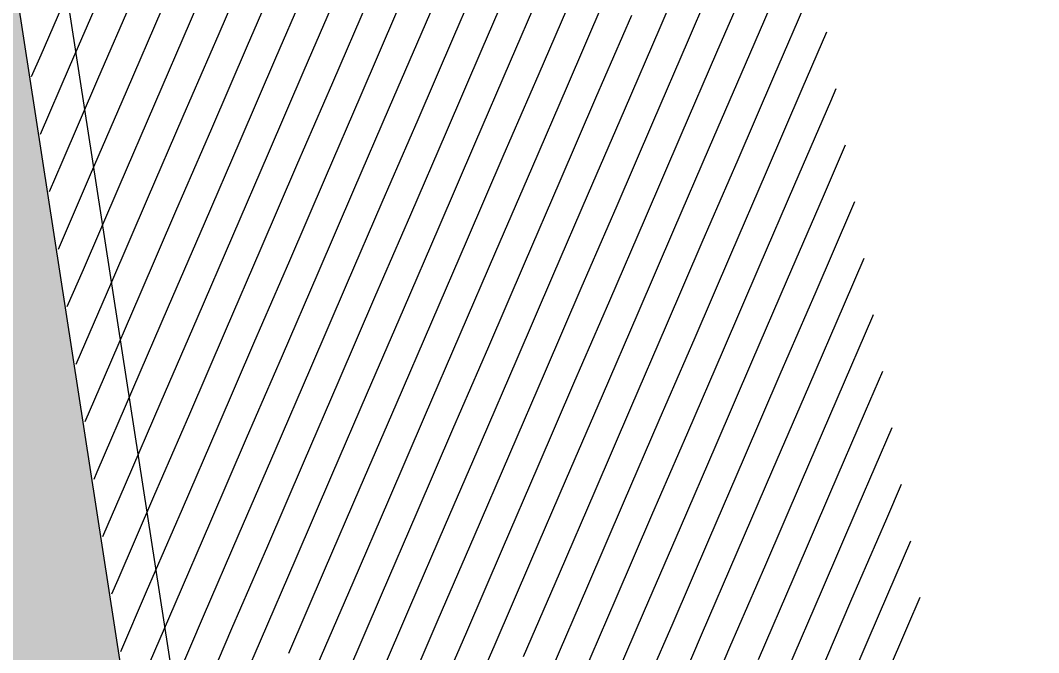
# Model space of a CAD drawing. Header units: millimetres. Extents: x 12535370 to 12566104, y 356204400 to 356234587.
# Drawn here: x 12557334 to 12559843, y 356207518 to 356209075 of the extents above; entities that cross this region are included whole.
import ezdxf

# ---------------------------------------------------------------- set-up
doc = ezdxf.new("R2010")
doc.units = ezdxf.units.MM
doc.header["$MEASUREMENT"] = 0
doc.set_wipeout_variables(frame=1)
doc.linetypes.add('Wipeout_Contour', pattern=[1000, 0, -1000])
doc.layers.add('New_015 Innenwände', color=7, linetype='Continuous')
doc.layers.add('New_110 Bemassungen Ausführung', color=7, linetype='Continuous')
for name, color, linetype, lineweight in [('New_015 Innenwände_Pen_No__1', 7, 'Continuous', 13), ('New_110 Bemassungen Ausführung_Pen_No__1', 7, 'Continuous', 13), ('New_255 Plangrafiken_Pen_No__39', 8, 'Continuous', 13)]:
    doc.layers.add(name, color=color, linetype=linetype, lineweight=lineweight)
doc.styles.add('GENERATED_STYLE_1', font='arial.ttf')
doc.dimstyles.new('GENERATED_STYLE__1', dxfattribs={"dimtxt": 125, "dimasz": 47.5, "dimexe": 0.18, "dimexo": 2, "dimgap": 0, "dimtad": 1, "dimlfac": 0.001, "dimzin": 0, "dimdsep": 46, "dimtxsty": 'GENERATED_STYLE_1', "dimblk": 'ARROWHEAD_2', "dimblk1": 'ARROWHEAD_2', "dimblk2": 'ARROWHEAD_2', "dimcen": 0.09, "dimclrd": 7, "dimclre": 7, "dimclrt": 7, "dimadec": 0, "dimazin": 0, "dimtfac": 1, "dimtdec": 4, "dimtmove": 0, "dimatfit": 3, "dimfxl": 1, "dimtolj": 1, "dimtzin": 0, "dimarcsym": 0})
doc.dimstyles.new('GENERATED_STYLE__2', dxfattribs={"dimtxt": 100, "dimasz": 47.5, "dimexe": 0.18, "dimexo": 2, "dimgap": 0, "dimtad": 1, "dimlfac": 0.001, "dimzin": 0, "dimdsep": 46, "dimtxsty": 'GENERATED_STYLE_1', "dimblk": 'ARROWHEAD_2', "dimblk1": 'ARROWHEAD_2', "dimblk2": 'ARROWHEAD_2', "dimcen": 0.09, "dimclrd": 7, "dimclre": 7, "dimclrt": 7, "dimadec": 0, "dimazin": 0, "dimtfac": 1, "dimtdec": 4, "dimtmove": 0, "dimatfit": 3, "dimfxl": 1, "dimtolj": 1, "dimtzin": 0, "dimarcsym": 0})

# ---------------------------------------------------------------- blocks, each defined once
blk = doc.blocks.new('*X18', base_point=(12240439.2, 356160438.4))
at = {"layer": 'New_255 Plangrafiken_Pen_No__39', "color": 8, "linetype": 'Continuous', "lineweight": 13}
for p, q in [((12557840.7, 356209276.3), (12557752.6, 356209072.4)), ((12557840.7, 356209276.3), (12557752.6, 356209072.4)), ((12558419.2, 356209268.4), (12558331.1, 356209064.5)), ((12558419.2, 356209268.4), (12558331.1, 356209064.5)), ((12558997.7, 356209260.5), (12558909.6, 356209056.5)), ((12558997.7, 356209260.5), (12558909.6, 356209056.5)), ((12557910.8, 356209246), (12557822.7, 356209042.1)), ((12557910.8, 356209246), (12557822.7, 356209042.1)), ((12558489.2, 356209238.1), (12558401.2, 356209034.2)), ((12558489.2, 356209238.1), (12558401.2, 356209034.2)), ((12559067.7, 356209230.2), (12558979.6, 356209026.3)), ((12559067.7, 356209230.2), (12558979.6, 356209026.3)), ((12557980.8, 356209215.8), (12557892.7, 356209011.9)), ((12557980.8, 356209215.8), (12557892.7, 356209011.9)), ((12558559.3, 356209207.9), (12558471.2, 356209003.9)), ((12558559.3, 356209207.9), (12558471.2, 356209003.9)), ((12557472.4, 356209193.4), (12557384.3, 356208989.5)), ((12557472.4, 356209193.4), (12557384.3, 356208989.5)), ((12558050.9, 356209185.5), (12557962.8, 356208981.6)), ((12558050.9, 356209185.5), (12557962.8, 356208981.6)), ((12558629.3, 356209177.6), (12558541.3, 356208973.7)), ((12558629.3, 356209177.6), (12558541.3, 356208973.7)), ((12559137.8, 356209199.9), (12559049.7, 356208996)), ((12559137.8, 356209199.9), (12559049.7, 356208996)), ((12557542.5, 356209163.2), (12557454.4, 356208959.3)), ((12557542.5, 356209163.2), (12557454.4, 356208959.3)), ((12558120.9, 356209155.3), (12558032.8, 356208951.3)), ((12558120.9, 356209155.3), (12558032.8, 356208951.3)), ((12559207.8, 356209169.7), (12559119.7, 356208965.8)), ((12559207.8, 356209169.7), (12559119.7, 356208965.8)), ((12557612.5, 356209132.9), (12557524.4, 356208929)), ((12557612.5, 356209132.9), (12557524.4, 356208929)), ((12558699.4, 356209147.3), (12558611.3, 356208943.4)), ((12558699.4, 356209147.3), (12558611.3, 356208943.4)), ((12559277.9, 356209139.4), (12559189.8, 356208935.5)), ((12559277.9, 356209139.4), (12559189.8, 356208935.5)), ((12557682.6, 356209102.7), (12557594.5, 356208898.7)), ((12557682.6, 356209102.7), (12557594.5, 356208898.7)), ((12558191, 356209125), (12558102.9, 356208921.1)), ((12558191, 356209125), (12558102.9, 356208921.1)), ((12558769.5, 356209117.1), (12558681.4, 356208913.2)), ((12558769.5, 356209117.1), (12558681.4, 356208913.2)), ((12558261, 356209094.7), (12558173, 356208890.8)), ((12558261, 356209094.7), (12558173, 356208890.8)), ((12558839.5, 356209086.8), (12558751.4, 356208882.9)), ((12558839.5, 356209086.8), (12558751.4, 356208882.9)), ((12557752.6, 356209072.4), (12557664.5, 356208868.5)), ((12557752.6, 356209072.4), (12557664.5, 356208868.5)), ((12558331.1, 356209064.5), (12558243, 356208860.6)), ((12558331.1, 356209064.5), (12558243, 356208860.6)), ((12558909.6, 356209056.5), (12558821.5, 356208852.6)), ((12558909.6, 356209056.5), (12558821.5, 356208852.6)), ((12557822.7, 356209042.1), (12557734.6, 356208838.2)), ((12557822.7, 356209042.1), (12557734.6, 356208838.2)), ((12558401.2, 356209034.2), (12558313.1, 356208830.3)), ((12558401.2, 356209034.2), (12558313.1, 356208830.3)), ((12558979.6, 356209026.3), (12558891.5, 356208822.4)), ((12558979.6, 356209026.3), (12558891.5, 356208822.4)), ((12559320.5, 356209045.7), (12559259.8, 356208905.2)), ((12559320.5, 356209045.7), (12559259.8, 356208905.2)), ((12557892.7, 356209011.9), (12557804.7, 356208808)), ((12557892.7, 356209011.9), (12557804.7, 356208808)), ((12558471.2, 356209003.9), (12558383.1, 356208800)), ((12558471.2, 356209003.9), (12558383.1, 356208800)), ((12557384.3, 356208989.5), (12557361, 356208935.6)), ((12557384.3, 356208989.5), (12557361, 356208935.6)), ((12557962.8, 356208981.6), (12557874.7, 356208777.7)), ((12557962.8, 356208981.6), (12557874.7, 356208777.7)), ((12559049.7, 356208996), (12558961.6, 356208792.1)), ((12559049.7, 356208996), (12558961.6, 356208792.1)), ((12557454.4, 356208959.3), (12557383, 356208794.1)), ((12557454.4, 356208959.3), (12557383, 356208794.1)), ((12558032.8, 356208951.3), (12557944.8, 356208747.4)), ((12558032.8, 356208951.3), (12557944.8, 356208747.4)), ((12558541.3, 356208973.7), (12558453.2, 356208769.8)), ((12558541.3, 356208973.7), (12558453.2, 356208769.8)), ((12559119.7, 356208965.8), (12559031.6, 356208761.8)), ((12559119.7, 356208965.8), (12559031.6, 356208761.8)), ((12557524.4, 356208929), (12557436.3, 356208725.1)), ((12557524.4, 356208929), (12557436.3, 356208725.1)), ((12558611.3, 356208943.4), (12558523.2, 356208739.5)), ((12558611.3, 356208943.4), (12558523.2, 356208739.5)), ((12559189.8, 356208935.5), (12559101.7, 356208731.6)), ((12559189.8, 356208935.5), (12559101.7, 356208731.6)), ((12558102.9, 356208921.1), (12558014.8, 356208717.2)), ((12558102.9, 356208921.1), (12558014.8, 356208717.2)), ((12558681.4, 356208913.2), (12558593.3, 356208709.2)), ((12558681.4, 356208913.2), (12558593.3, 356208709.2)), ((12559259.8, 356208905.2), (12559171.7, 356208701.3)), ((12559259.8, 356208905.2), (12559171.7, 356208701.3)), ((12559343.5, 356208906.5), (12559329.9, 356208875)), ((12559343.5, 356208906.5), (12559329.9, 356208875)), ((12557594.5, 356208898.7), (12557506.4, 356208694.8)), ((12557594.5, 356208898.7), (12557506.4, 356208694.8)), ((12558173, 356208890.8), (12558084.9, 356208686.9)), ((12558173, 356208890.8), (12558084.9, 356208686.9)), ((12558751.4, 356208882.9), (12558663.3, 356208679)), ((12558751.4, 356208882.9), (12558663.3, 356208679)), ((12559329.9, 356208875), (12559241.8, 356208671.1)), ((12559329.9, 356208875), (12559241.8, 356208671.1)), ((12557664.5, 356208868.5), (12557576.5, 356208664.6)), ((12557664.5, 356208868.5), (12557576.5, 356208664.6)), ((12558243, 356208860.6), (12558154.9, 356208656.6)), ((12558243, 356208860.6), (12558154.9, 356208656.6)), ((12558821.5, 356208852.6), (12558733.4, 356208648.7)), ((12558821.5, 356208852.6), (12558733.4, 356208648.7)), ((12557734.6, 356208838.2), (12557646.5, 356208634.3)), ((12557734.6, 356208838.2), (12557646.5, 356208634.3)), ((12558313.1, 356208830.3), (12558225, 356208626.4)), ((12558313.1, 356208830.3), (12558225, 356208626.4)), ((12557804.7, 356208808), (12557716.6, 356208604)), ((12557804.7, 356208808), (12557716.6, 356208604)), ((12558383.1, 356208800), (12558295, 356208596.1)), ((12558383.1, 356208800), (12558295, 356208596.1)), ((12558891.5, 356208822.4), (12558803.4, 356208618.5)), ((12558891.5, 356208822.4), (12558803.4, 356208618.5)), ((12557874.7, 356208777.7), (12557786.6, 356208573.8)), ((12557874.7, 356208777.7), (12557786.6, 356208573.8)), ((12558961.6, 356208792.1), (12558873.5, 356208588.2)), ((12558961.6, 356208792.1), (12558873.5, 356208588.2)), ((12558453.2, 356208769.8), (12558365.1, 356208565.9)), ((12558453.2, 356208769.8), (12558365.1, 356208565.9)), ((12559031.6, 356208761.8), (12558943.6, 356208557.9)), ((12559031.6, 356208761.8), (12558943.6, 356208557.9)), ((12559366.5, 356208767.3), (12559311.9, 356208640.8)), ((12559366.5, 356208767.3), (12559311.9, 356208640.8)), ((12557436.3, 356208725.1), (12557405, 356208652.5)), ((12557436.3, 356208725.1), (12557405, 356208652.5)), ((12557944.8, 356208747.4), (12557856.7, 356208543.5)), ((12557944.8, 356208747.4), (12557856.7, 356208543.5)), ((12558523.2, 356208739.5), (12558435.1, 356208535.6)), ((12558523.2, 356208739.5), (12558435.1, 356208535.6)), ((12559101.7, 356208731.6), (12559013.6, 356208527.7)), ((12559101.7, 356208731.6), (12559013.6, 356208527.7)), ((12558014.8, 356208717.2), (12557926.7, 356208513.3)), ((12558014.8, 356208717.2), (12557926.7, 356208513.3)), ((12558593.3, 356208709.2), (12558505.2, 356208505.3)), ((12558593.3, 356208709.2), (12558505.2, 356208505.3)), ((12559171.7, 356208701.3), (12559083.7, 356208497.4)), ((12559171.7, 356208701.3), (12559083.7, 356208497.4)), ((12557506.4, 356208694.8), (12557427, 356208511)), ((12557506.4, 356208694.8), (12557427, 356208511)), ((12558084.9, 356208686.9), (12557996.8, 356208483)), ((12558084.9, 356208686.9), (12557996.8, 356208483)), ((12558663.3, 356208679), (12558575.3, 356208475.1)), ((12558663.3, 356208679), (12558575.3, 356208475.1)), ((12557576.5, 356208664.6), (12557488.4, 356208460.7)), ((12557576.5, 356208664.6), (12557488.4, 356208460.7)), ((12558154.9, 356208656.6), (12558066.8, 356208452.7)), ((12558154.9, 356208656.6), (12558066.8, 356208452.7)), ((12558733.4, 356208648.7), (12558645.3, 356208444.8)), ((12558733.4, 356208648.7), (12558645.3, 356208444.8)), ((12559241.8, 356208671.1), (12559153.7, 356208467.1)), ((12559241.8, 356208671.1), (12559153.7, 356208467.1)), ((12557646.5, 356208634.3), (12557558.4, 356208430.4)), ((12557646.5, 356208634.3), (12557558.4, 356208430.4)), ((12558225, 356208626.4), (12558136.9, 356208422.5)), ((12558225, 356208626.4), (12558136.9, 356208422.5)), ((12559311.9, 356208640.8), (12559223.8, 356208436.9)), ((12559311.9, 356208640.8), (12559223.8, 356208436.9)), ((12559389.5, 356208628.1), (12559381.9, 356208610.5)), ((12559389.5, 356208628.1), (12559381.9, 356208610.5)), ((12557716.6, 356208604), (12557628.5, 356208400.1)), ((12557716.6, 356208604), (12557628.5, 356208400.1)), ((12558803.4, 356208618.5), (12558715.4, 356208414.5)), ((12558803.4, 356208618.5), (12558715.4, 356208414.5)), ((12559381.9, 356208610.5), (12559293.8, 356208406.6)), ((12559381.9, 356208610.5), (12559293.8, 356208406.6)), ((12557786.6, 356208573.8), (12557698.5, 356208369.9)), ((12557786.6, 356208573.8), (12557698.5, 356208369.9)), ((12558295, 356208596.1), (12558206.9, 356208392.2)), ((12558295, 356208596.1), (12558206.9, 356208392.2)), ((12558873.5, 356208588.2), (12558785.4, 356208384.3)), ((12558873.5, 356208588.2), (12558785.4, 356208384.3)), ((12558365.1, 356208565.9), (12558277, 356208361.9)), ((12558365.1, 356208565.9), (12558277, 356208361.9)), ((12558943.6, 356208557.9), (12558855.5, 356208354)), ((12558943.6, 356208557.9), (12558855.5, 356208354)), ((12557856.7, 356208543.5), (12557768.6, 356208339.6)), ((12557856.7, 356208543.5), (12557768.6, 356208339.6)), ((12558435.1, 356208535.6), (12558347.1, 356208331.7)), ((12558435.1, 356208535.6), (12558347.1, 356208331.7)), ((12559013.6, 356208527.7), (12558925.5, 356208323.8)), ((12559013.6, 356208527.7), (12558925.5, 356208323.8)), ((12557926.7, 356208513.3), (12557838.6, 356208309.3)), ((12557926.7, 356208513.3), (12557838.6, 356208309.3)), ((12558505.2, 356208505.3), (12558417.1, 356208301.4)), ((12558505.2, 356208505.3), (12558417.1, 356208301.4)), ((12557996.8, 356208483), (12557908.7, 356208279.1)), ((12557996.8, 356208483), (12557908.7, 356208279.1)), ((12558575.3, 356208475.1), (12558487.2, 356208271.2)), ((12558575.3, 356208475.1), (12558487.2, 356208271.2)), ((12559083.7, 356208497.4), (12558995.6, 356208293.5)), ((12559083.7, 356208497.4), (12558995.6, 356208293.5)), ((12559412.5, 356208488.9), (12559363.9, 356208376.4)), ((12559412.5, 356208488.9), (12559363.9, 356208376.4)), ((12557488.4, 356208460.7), (12557448.9, 356208369.4)), ((12557488.4, 356208460.7), (12557448.9, 356208369.4)), ((12558066.8, 356208452.7), (12557978.8, 356208248.8)), ((12558066.8, 356208452.7), (12557978.8, 356208248.8)), ((12559153.7, 356208467.1), (12559065.6, 356208263.2)), ((12559153.7, 356208467.1), (12559065.6, 356208263.2)), ((12557558.4, 356208430.4), (12557470.9, 356208227.8)), ((12557558.4, 356208430.4), (12557470.9, 356208227.8)), ((12558645.3, 356208444.8), (12558557.2, 356208240.9)), ((12558645.3, 356208444.8), (12558557.2, 356208240.9)), ((12559223.8, 356208436.9), (12559135.7, 356208233)), ((12559223.8, 356208436.9), (12559135.7, 356208233)), ((12557628.5, 356208400.1), (12557540.4, 356208196.2)), ((12557628.5, 356208400.1), (12557540.4, 356208196.2)), ((12558136.9, 356208422.5), (12558048.8, 356208218.6)), ((12558136.9, 356208422.5), (12558048.8, 356208218.6)), ((12558715.4, 356208414.5), (12558627.3, 356208210.6)), ((12558715.4, 356208414.5), (12558627.3, 356208210.6)), ((12559293.8, 356208406.6), (12559205.7, 356208202.7)), ((12559293.8, 356208406.6), (12559205.7, 356208202.7)), ((12558206.9, 356208392.2), (12558118.9, 356208188.3)), ((12558206.9, 356208392.2), (12558118.9, 356208188.3)), ((12558785.4, 356208384.3), (12558697.3, 356208180.4)), ((12558785.4, 356208384.3), (12558697.3, 356208180.4)), ((12559363.9, 356208376.4), (12559275.8, 356208172.4)), ((12559363.9, 356208376.4), (12559275.8, 356208172.4)), ((12557698.5, 356208369.9), (12557610.4, 356208166)), ((12557698.5, 356208369.9), (12557610.4, 356208166)), ((12558277, 356208361.9), (12558188.9, 356208158)), ((12558277, 356208361.9), (12558188.9, 356208158)), ((12558855.5, 356208354), (12558767.4, 356208150.1)), ((12558855.5, 356208354), (12558767.4, 356208150.1)), ((12559435.5, 356208349.7), (12559433.9, 356208346.1)), ((12559435.5, 356208349.7), (12559433.9, 356208346.1)), ((12557768.6, 356208339.6), (12557680.5, 356208135.7)), ((12557768.6, 356208339.6), (12557680.5, 356208135.7)), ((12558347.1, 356208331.7), (12558259, 356208127.8)), ((12558347.1, 356208331.7), (12558259, 356208127.8)), ((12558925.5, 356208323.8), (12558837.4, 356208119.8)), ((12558925.5, 356208323.8), (12558837.4, 356208119.8)), ((12559433.9, 356208346.1), (12559345.8, 356208142.2)), ((12559433.9, 356208346.1), (12559345.8, 356208142.2)), ((12557838.6, 356208309.3), (12557750.6, 356208105.4)), ((12557838.6, 356208309.3), (12557750.6, 356208105.4)), ((12558417.1, 356208301.4), (12558329, 356208097.5)), ((12558417.1, 356208301.4), (12558329, 356208097.5)), ((12557908.7, 356208279.1), (12557820.6, 356208075.2)), ((12557908.7, 356208279.1), (12557820.6, 356208075.2)), ((12558995.6, 356208293.5), (12558907.5, 356208089.6)), ((12558995.6, 356208293.5), (12558907.5, 356208089.6)), ((12557978.8, 356208248.8), (12557890.7, 356208044.9)), ((12557978.8, 356208248.8), (12557890.7, 356208044.9)), ((12558487.2, 356208271.2), (12558399.1, 356208067.3)), ((12558487.2, 356208271.2), (12558399.1, 356208067.3)), ((12559065.6, 356208263.2), (12558977.5, 356208059.3)), ((12559065.6, 356208263.2), (12558977.5, 356208059.3)), ((12558557.2, 356208240.9), (12558469.1, 356208037)), ((12558557.2, 356208240.9), (12558469.1, 356208037)), ((12559135.7, 356208233), (12559047.6, 356208029.1)), ((12559135.7, 356208233), (12559047.6, 356208029.1)), ((12558048.8, 356208218.6), (12557960.7, 356208014.7)), ((12558048.8, 356208218.6), (12557960.7, 356208014.7)), ((12558627.3, 356208210.6), (12558539.2, 356208006.7)), ((12558627.3, 356208210.6), (12558539.2, 356208006.7)), ((12559205.7, 356208202.7), (12559117.7, 356207998.8)), ((12559205.7, 356208202.7), (12559117.7, 356207998.8)), ((12559458.5, 356208210.5), (12559415.9, 356208111.9)), ((12559458.5, 356208210.5), (12559415.9, 356208111.9)), ((12557540.4, 356208196.2), (12557492.9, 356208086.3)), ((12557540.4, 356208196.2), (12557492.9, 356208086.3)), ((12558118.9, 356208188.3), (12558030.8, 356207984.4)), ((12558118.9, 356208188.3), (12558030.8, 356207984.4)), ((12558697.3, 356208180.4), (12558609.2, 356207976.5)), ((12558697.3, 356208180.4), (12558609.2, 356207976.5)), ((12559275.8, 356208172.4), (12559187.7, 356207968.5)), ((12559275.8, 356208172.4), (12559187.7, 356207968.5)), ((12557610.4, 356208166), (12557522.4, 356207962.1)), ((12557610.4, 356208166), (12557522.4, 356207962.1)), ((12558188.9, 356208158), (12558100.8, 356207954.1)), ((12558188.9, 356208158), (12558100.8, 356207954.1)), ((12558767.4, 356208150.1), (12558679.3, 356207946.2)), ((12558767.4, 356208150.1), (12558679.3, 356207946.2)), ((12557680.5, 356208135.7), (12557592.4, 356207931.8)), ((12557680.5, 356208135.7), (12557592.4, 356207931.8)), ((12558259, 356208127.8), (12558170.9, 356207923.9)), ((12558259, 356208127.8), (12558170.9, 356207923.9)), ((12559345.8, 356208142.2), (12559257.8, 356207938.3)), ((12559345.8, 356208142.2), (12559257.8, 356207938.3)), ((12557750.6, 356208105.4), (12557662.5, 356207901.5)), ((12557750.6, 356208105.4), (12557662.5, 356207901.5)), ((12558329, 356208097.5), (12558240.9, 356207893.6)), ((12558329, 356208097.5), (12558240.9, 356207893.6)), ((12558837.4, 356208119.8), (12558749.4, 356207915.9)), ((12558837.4, 356208119.8), (12558749.4, 356207915.9)), ((12559415.9, 356208111.9), (12559327.8, 356207908)), ((12559415.9, 356208111.9), (12559327.8, 356207908)), ((12557820.6, 356208075.2), (12557732.5, 356207871.3)), ((12557820.6, 356208075.2), (12557732.5, 356207871.3)), ((12558907.5, 356208089.6), (12558819.4, 356207885.7)), ((12558907.5, 356208089.6), (12558819.4, 356207885.7)), ((12558399.1, 356208067.3), (12558311, 356207863.3)), ((12558399.1, 356208067.3), (12558311, 356207863.3)), ((12558977.5, 356208059.3), (12558889.5, 356207855.4)), ((12558977.5, 356208059.3), (12558889.5, 356207855.4)), ((12559481.5, 356208071.3), (12559397.9, 356207877.8)), ((12559481.5, 356208071.3), (12559397.9, 356207877.8)), ((12557890.7, 356208044.9), (12557802.6, 356207841)), ((12557890.7, 356208044.9), (12557802.6, 356207841)), ((12558469.1, 356208037), (12558381, 356207833.1)), ((12558469.1, 356208037), (12558381, 356207833.1)), ((12559047.6, 356208029.1), (12558959.5, 356207825.2)), ((12559047.6, 356208029.1), (12558959.5, 356207825.2)), ((12557960.7, 356208014.7), (12557872.6, 356207810.7)), ((12557960.7, 356208014.7), (12557872.6, 356207810.7)), ((12558539.2, 356208006.7), (12558451.1, 356207802.8)), ((12558539.2, 356208006.7), (12558451.1, 356207802.8)), ((12559117.7, 356207998.8), (12559029.6, 356207794.9)), ((12559117.7, 356207998.8), (12559029.6, 356207794.9)), ((12558030.8, 356207984.4), (12557942.7, 356207780.5)), ((12558030.8, 356207984.4), (12557942.7, 356207780.5)), ((12558609.2, 356207976.5), (12558521.2, 356207772.6)), ((12558609.2, 356207976.5), (12558521.2, 356207772.6)), ((12557522.4, 356207962.1), (12557514.9, 356207944.7)), ((12557522.4, 356207962.1), (12557514.9, 356207944.7)), ((12558100.8, 356207954.1), (12558012.7, 356207750.2)), ((12558100.8, 356207954.1), (12558012.7, 356207750.2)), ((12558679.3, 356207946.2), (12558591.2, 356207742.3)), ((12558679.3, 356207946.2), (12558591.2, 356207742.3)), ((12559187.7, 356207968.5), (12559099.6, 356207764.6)), ((12559187.7, 356207968.5), (12559099.6, 356207764.6)), ((12557592.4, 356207931.8), (12557536.8, 356207803.1)), ((12557592.4, 356207931.8), (12557536.8, 356207803.1)), ((12558170.9, 356207923.9), (12558082.8, 356207720)), ((12558170.9, 356207923.9), (12558082.8, 356207720)), ((12559257.8, 356207938.3), (12559169.7, 356207734.4)), ((12559257.8, 356207938.3), (12559169.7, 356207734.4)), ((12559504.5, 356207932.1), (12559467.9, 356207847.5)), ((12559504.5, 356207932.1), (12559467.9, 356207847.5)), ((12557662.5, 356207901.5), (12557574.4, 356207697.6)), ((12557662.5, 356207901.5), (12557574.4, 356207697.6)), ((12558749.4, 356207915.9), (12558661.3, 356207712)), ((12558749.4, 356207915.9), (12558661.3, 356207712)), ((12559327.8, 356207908), (12559239.7, 356207704.1)), ((12559327.8, 356207908), (12559239.7, 356207704.1)), ((12557732.5, 356207871.3), (12557644.4, 356207667.4)), ((12557732.5, 356207871.3), (12557644.4, 356207667.4)), ((12558240.9, 356207893.6), (12558152.9, 356207689.7)), ((12558240.9, 356207893.6), (12558152.9, 356207689.7)), ((12558819.4, 356207885.7), (12558731.3, 356207681.8)), ((12558819.4, 356207885.7), (12558731.3, 356207681.8)), ((12559397.9, 356207877.8), (12559309.8, 356207673.8)), ((12559397.9, 356207877.8), (12559309.8, 356207673.8)), ((12558311, 356207863.3), (12558222.9, 356207659.4)), ((12558311, 356207863.3), (12558222.9, 356207659.4)), ((12558889.5, 356207855.4), (12558801.4, 356207651.5)), ((12558889.5, 356207855.4), (12558801.4, 356207651.5)), ((12559467.9, 356207847.5), (12559379.8, 356207643.6)), ((12559467.9, 356207847.5), (12559379.8, 356207643.6)), ((12557802.6, 356207841), (12557714.5, 356207637.1)), ((12557802.6, 356207841), (12557714.5, 356207637.1)), ((12558381, 356207833.1), (12558293, 356207629.2)), ((12558381, 356207833.1), (12558293, 356207629.2)), ((12558959.5, 356207825.2), (12558871.4, 356207621.2)), ((12558959.5, 356207825.2), (12558871.4, 356207621.2)), ((12557872.6, 356207810.7), (12557784.5, 356207606.8)), ((12557872.6, 356207810.7), (12557784.5, 356207606.8)), ((12558451.1, 356207802.8), (12558363, 356207598.9)), ((12558451.1, 356207802.8), (12558363, 356207598.9)), ((12557942.7, 356207780.5), (12557854.6, 356207576.6)), ((12557942.7, 356207780.5), (12557854.6, 356207576.6)), ((12558521.2, 356207772.6), (12558433.1, 356207568.6)), ((12558521.2, 356207772.6), (12558433.1, 356207568.6)), ((12559029.6, 356207794.9), (12558941.5, 356207591)), ((12559029.6, 356207794.9), (12558941.5, 356207591)), ((12559527.5, 356207792.9), (12559449.9, 356207613.3)), ((12559527.5, 356207792.9), (12559449.9, 356207613.3)), ((12558012.7, 356207750.2), (12557924.7, 356207546.3)), ((12558012.7, 356207750.2), (12557924.7, 356207546.3)), ((12559099.6, 356207764.6), (12559011.5, 356207560.7)), ((12559099.6, 356207764.6), (12559011.5, 356207560.7)), ((12558591.2, 356207742.3), (12558503.1, 356207538.4)), ((12558591.2, 356207742.3), (12558503.1, 356207538.4)), ((12559169.7, 356207734.4), (12559081.6, 356207530.5)), ((12559169.7, 356207734.4), (12559081.6, 356207530.5)), ((12557574.4, 356207697.6), (12557558.8, 356207661.6)), ((12557574.4, 356207697.6), (12557558.8, 356207661.6)), ((12558082.8, 356207720), (12557994.7, 356207516)), ((12558082.8, 356207720), (12557994.7, 356207516)), ((12558661.3, 356207712), (12558573.2, 356207508.1)), ((12558661.3, 356207712), (12558573.2, 356207508.1)), ((12559239.7, 356207704.1), (12559151.6, 356207500.2)), ((12559239.7, 356207704.1), (12559151.6, 356207500.2)), ((12558152.9, 356207689.7), (12558064.8, 356207485.8)), ((12558152.9, 356207689.7), (12558064.8, 356207485.8)), ((12558731.3, 356207681.8), (12558643.2, 356207477.9)), ((12558731.3, 356207681.8), (12558643.2, 356207477.9)), ((12559309.8, 356207673.8), (12559221.7, 356207469.9)), ((12559309.8, 356207673.8), (12559221.7, 356207469.9)), ((12557644.4, 356207667.4), (12557580.8, 356207520)), ((12557644.4, 356207667.4), (12557580.8, 356207520)), ((12558222.9, 356207659.4), (12558134.8, 356207455.5)), ((12558222.9, 356207659.4), (12558134.8, 356207455.5)), ((12558801.4, 356207651.5), (12558713.3, 356207447.6)), ((12558801.4, 356207651.5), (12558713.3, 356207447.6)), ((12559550.5, 356207653.8), (12559519.9, 356207583.1)), ((12559550.5, 356207653.8), (12559519.9, 356207583.1)), ((12557714.5, 356207637.1), (12557626.4, 356207433.2)), ((12557714.5, 356207637.1), (12557626.4, 356207433.2)), ((12558293, 356207629.2), (12558204.9, 356207425.3)), ((12558293, 356207629.2), (12558204.9, 356207425.3)), ((12558871.4, 356207621.2), (12558783.3, 356207417.3)), ((12558871.4, 356207621.2), (12558783.3, 356207417.3)), ((12559379.8, 356207643.6), (12559291.8, 356207439.7)), ((12559379.8, 356207643.6), (12559291.8, 356207439.7)), ((12557784.5, 356207606.8), (12557696.5, 356207402.9)), ((12557784.5, 356207606.8), (12557696.5, 356207402.9)), ((12558363, 356207598.9), (12558274.9, 356207395)), ((12558363, 356207598.9), (12558274.9, 356207395)), ((12559449.9, 356207613.3), (12559361.8, 356207409.4)), ((12559449.9, 356207613.3), (12559361.8, 356207409.4)), ((12557854.6, 356207576.6), (12557766.5, 356207372.7)), ((12557854.6, 356207576.6), (12557766.5, 356207372.7)), ((12558941.5, 356207591), (12558853.4, 356207387.1)), ((12558941.5, 356207591), (12558853.4, 356207387.1)), ((12559519.9, 356207583.1), (12559431.9, 356207379.1)), ((12559519.9, 356207583.1), (12559431.9, 356207379.1)), ((12557924.7, 356207546.3), (12557836.6, 356207342.4)), ((12557924.7, 356207546.3), (12557836.6, 356207342.4)), ((12558433.1, 356207568.6), (12558345, 356207364.7)), ((12558433.1, 356207568.6), (12558345, 356207364.7)), ((12559011.5, 356207560.7), (12558923.5, 356207356.8)), ((12559011.5, 356207560.7), (12558923.5, 356207356.8)), ((12558503.1, 356207538.4), (12558415, 356207334.5)), ((12558503.1, 356207538.4), (12558415, 356207334.5)), ((12559081.6, 356207530.5), (12558993.5, 356207326.5)), ((12559081.6, 356207530.5), (12558993.5, 356207326.5))]:
    blk.add_line(p, q, dxfattribs=at)
blk = doc.blocks.new('Fill_1', base_point=(12240439.2, 356160438.4))
at = {"layer": 'New_255 Plangrafiken_Pen_No__39', "color": 8, "linetype": 'Continuous', "lineweight": 13}
blk.add_blockref('*X18', (12240439.2, 356160438.4), dxfattribs=at)
blk = doc.blocks.new('Wall_18', base_point=(12556400.8, 356212448.8))
at = {"color": 254, "linetype": 'Wipeout_Contour', "lineweight": 0, "ltscale": 1425722819.892187}
blk.add_wipeout([(12556418.9, 356212332), (12557307, 356206612), (12557415.5, 356206565.2), (12556527.4, 356212285.2)], dxfattribs=at).dxf.layer = 'New_015 Innenwände'
blk = doc.blocks.new('Wall_21', base_point=(12554855.5, 356223084.9))
at = {"layer": 'New_015 Innenwände', "linetype": 'Continuous', "lineweight": 0, "true_color": 0x000000}
h = blk.add_hatch(dxfattribs=at)
h.set_pattern_fill('BETON_BEWEHRT_SN46', color=18, style=0, pattern_type=2)
h.set_pattern_definition([(323.79149, (12240439.16, 356160438.36), (59.072554, 80.687257), [30, -20]), (323.79149, (12240468.69, 356160478.7), (59.072554, 80.687257), [100, 0])])
h.paths.add_polyline_path([(12554855.5, 356223084.9), (12557410, 356206567.5), (12557746.2, 356206422.3), (12555191.7, 356222939.6)])
at = {"layer": 'New_015 Innenwände_Pen_No__1', "color": 7, "linetype": 'Continuous', "lineweight": 13, "flags": 128}
blk.add_lwpolyline([(12557746.2, 356206422.3), (12555191.7, 356222939.6)], dxfattribs=at)
blk = doc.blocks.new('*D224', base_point=(12240439.2, 356160438.4))
at = {"layer": 'New_110 Bemassungen Ausführung_Pen_No__1', "color": 7, "linetype": 'Continuous', "lineweight": 13, "transparency": 16777216}
for p, q in [((12538520.3, 356212665.1), (12538557.4, 356212751.1)), ((12538567.8, 356212729.6), (12538509.9, 356212686.6)), ((12538510.8, 356212720.2), (12538538.8, 356212708.1)), ((12538538.8, 356212708.1), (12557178.9, 356204655.9)), ((12557160.3, 356204612.9), (12557197.5, 356204698.9)), ((12557149.9, 356204634.4), (12557207.8, 356204677.4)), ((12557178.9, 356204655.9), (12557206.9, 356204643.8))]:
    blk.add_line(p, q, dxfattribs=at)
at = {"layer": 'New_110 Bemassungen Ausführung_Pen_No__1', "color": 7, "lineweight": 13, "transparency": 16777216, "insert": (12547631.1, 356208775), "char_height": 125, "attachment_point": 7, "rotation": 336.6365, "style": 'GENERATED_STYLE_1'}
blk.add_mtext('\\A1;{\\pql;\\fArial|b0|i0|c0|p0;\\W1.000000;20,30\\fArial|b0|i0|c0|p0;\\W1.000000;\\A1{\\H.66x;\\S5^  ;}}', dxfattribs=at)
blk = doc.blocks.new('ARROWHEAD_2')
at = {"color": 0, "linetype": 'Continuous', "lineweight": 0}
for p, q in [((-0.378, -0.655), (0.378, 0.655)), ((0, 0), (-1, 0))]:
    blk.add_line(p, q, dxfattribs=at)
blk = doc.blocks.new('*D244', base_point=(12240439.2, 356160438.4))
at = {"layer": 'New_110 Bemassungen Ausführung_Pen_No__1', "color": 7, "linetype": 'Continuous', "lineweight": 13, "transparency": 16777216}
for p, q in [((12557699.9, 356223836.6), (12557704.6, 356223806.4)), ((12557658.3, 356223799.2), (12557750.9, 356223813.5)), ((12557738.2, 356223793.3), (12557671, 356223819.4)), ((12557704.6, 356223806.4), (12560331.3, 356206822.1)), ((12560364.9, 356206809.1), (12560297.7, 356206835.2)), ((12560331.3, 356206822.1), (12560404.2, 356206351.1))]:
    blk.add_line(p, q, dxfattribs=at)
at = {"layer": 'New_110 Bemassungen Ausführung_Pen_No__1', "color": 7, "lineweight": 13, "transparency": 16777216, "insert": (12558975.5, 356215556.6), "char_height": 125, "attachment_point": 7, "rotation": 278.7915, "style": 'GENERATED_STYLE_1'}
blk.add_mtext('\\A1;{\\pql;\\fArial|b0|i0|c0|p0;\\W1.000000;17,18\\fArial|b0|i0|c0|p0;\\W1.000000;\\A1{\\H.66x;\\S5^  ;}}', dxfattribs=at)
blk = doc.blocks.new('*D245', base_point=(12240439.2, 356160438.4))
at = {"layer": 'New_110 Bemassungen Ausführung_Pen_No__1', "color": 7, "linetype": 'Continuous', "lineweight": 13, "transparency": 16777216}
for p, q in [((12557704.6, 356223806.4), (12560331.3, 356206822.1)), ((12560285, 356206815), (12560377.6, 356206829.3)), ((12560364.9, 356206809.1), (12560297.7, 356206835.2)), ((12560331.3, 356206822.1), (12560404.2, 356206351.1)), ((12560357.8, 356206343.9), (12560450.5, 356206358.3)), ((12560370.5, 356206364.2), (12560437.8, 356206338.1)), ((12560404.2, 356206351.1), (12560408.8, 356206320.9))]:
    blk.add_line(p, q, dxfattribs=at)
at = {"layer": 'New_110 Bemassungen Ausführung_Pen_No__1', "color": 7, "lineweight": 13, "transparency": 16777216, "insert": (12560366.1, 356206714.7), "char_height": 125, "attachment_point": 7, "rotation": 278.7915, "style": 'GENERATED_STYLE_1'}
blk.add_mtext('\\A1;{\\pql;\\fArial|b0|i0|c0|p0;\\W1.000000;47\\fArial|b0|i0|c0|p0;\\W1.000000;\\A1{\\H.66x;\\S5^  ;}}', dxfattribs=at)
blk = doc.blocks.new('*D283', base_point=(12240439.2, 356160438.4))
at = {"layer": 'New_110 Bemassungen Ausführung_Pen_No__1', "color": 7, "linetype": 'Continuous', "lineweight": 13, "transparency": 16777216}
for p, q in [((12552164.5, 356209323.6), (12552201.7, 356209409.7)), ((12552212, 356209388.2), (12552154.1, 356209345.1)), ((12552155, 356209378.8), (12552183.1, 356209366.7)), ((12552183.1, 356209366.7), (12557504, 356207068.1)), ((12557485.4, 356207025.1), (12557522.6, 356207111.2)), ((12557475, 356207046.6), (12557533, 356207089.7)), ((12557504, 356207068.1), (12557532.1, 356207056))]:
    blk.add_line(p, q, dxfattribs=at)
at = {"layer": 'New_110 Bemassungen Ausführung_Pen_No__1', "color": 7, "lineweight": 13, "transparency": 16777216, "insert": (12554659.5, 356208291.5), "char_height": 125, "attachment_point": 7, "rotation": 336.6365, "style": 'GENERATED_STYLE_1'}
blk.add_mtext('\\A1;{\\pql;\\fArial|b0|i0|c0|p0;\\W1.000000;5,79\\fArial|b0|i0|c0|p0;\\W1.000000;\\A1{\\H.66x;\\S5^  ;}}', dxfattribs=at)
blk = doc.blocks.new('*D322', base_point=(12240439.2, 356160438.4))
at = {"layer": 'New_110 Bemassungen Ausführung_Pen_No__1', "color": 7, "linetype": 'Continuous', "lineweight": 13, "transparency": 16777216}
for p, q in [((12556980.7, 356212475.8), (12556888, 356212461.5)), ((12556900.7, 356212481.7), (12556968, 356212455.6)), ((12557836.8, 356206633.5), (12556934.3, 356212468.6)), ((12557803.1, 356206646.6), (12557870.4, 356206620.5)), ((12557883.1, 356206640.7), (12557790.5, 356206626.4)), ((12557841.5, 356206603.3), (12557836.8, 356206633.5))]:
    blk.add_line(p, q, dxfattribs=at)
at = {"layer": 'New_110 Bemassungen Ausführung_Pen_No__1', "color": 7, "lineweight": 13, "transparency": 16777216, "insert": (12557357.4, 356209707.2), "char_height": 100, "attachment_point": 7, "rotation": 278.7915, "style": 'GENERATED_STYLE_1'}
blk.add_mtext('\\A1;{\\pql;\\fArial|b0|i0|c0|p0;\\W1.000000;5,90\\fArial|b0|i0|c0|p0;\\W1.000000;\\A1{\\H.66x;\\S5^  ;}}', dxfattribs=at)
blk = doc.blocks.new('*D323', base_point=(12240439.2, 356160438.4))
at = {"layer": 'New_110 Bemassungen Ausführung_Pen_No__1', "color": 7, "linetype": 'Continuous', "lineweight": 13, "transparency": 16777216}
for p, q in [((12556935.5, 356212767.6), (12556842.9, 356212753.3)), ((12556855.6, 356212773.5), (12556922.9, 356212747.4)), ((12556934.3, 356212468.6), (12556889.2, 356212760.5)), ((12556980.7, 356212475.8), (12556888, 356212461.5)), ((12556900.7, 356212481.7), (12556968, 356212455.6)), ((12557836.8, 356206633.5), (12556934.3, 356212468.6))]:
    blk.add_line(p, q, dxfattribs=at)
at = {"layer": 'New_110 Bemassungen Ausführung_Pen_No__1', "color": 7, "lineweight": 13, "transparency": 16777216, "insert": (12556909.9, 356212716.9), "char_height": 100, "attachment_point": 7, "rotation": 278.7915, "style": 'GENERATED_STYLE_1'}
blk.add_mtext('\\A1;{\\pql;\\fArial|b0|i0|c0|p0;\\W1.000000;29\\fArial|b0|i0|c0|p0;\\W1.000000;\\A1{\\H.66x;\\S5^  ;}}', dxfattribs=at)

msp = doc.modelspace()

# ---------------------------------------------------------------- block references
at = {"layer": 'New_255 Plangrafiken_Pen_No__39', "color": 8, "linetype": 'Continuous', "lineweight": 13}
msp.add_blockref('Fill_1', (12240439.157, 356160438.356), dxfattribs=at)

# ---------------------------------------------------------------- dimensions: what is measured, and where the dimension line sits
at = {"layer": 'New_110 Bemassungen Ausführung', "color": 7, "linetype": 'Continuous', "lineweight": 13}
dim = msp.add_linear_dim(base=(12560404.155, 356206351.108), p1=(12557746.181, 356206422.319), p2=(12557732.699, 356205937.951), angle=278.791488, dimstyle='GENERATED_STYLE__1', dxfattribs=at)
dim.commit()
dim.dimension.update_dxf_attribs({"geometry": '*D245', "text_midpoint": (12560475.083, 356206464.984), "dimtype": 160, "text_rotation": 278.791488})

# ---------------------------------------------------------------- next in the draw order: block references
at = {"layer": 'New_015 Innenwände', "color": 7, "lineweight": 13}
msp.add_blockref('Wall_18', (12556400.786, 356212448.793), dxfattribs=at)

# ---------------------------------------------------------------- next in the draw order: block references
msp.add_blockref('Wall_21', (12554855.533, 356223084.854), dxfattribs=at)

# ---------------------------------------------------------------- next in the draw order: dimensions: what is measured, and where the dimension line sits
at = {"layer": 'New_110 Bemassungen Ausführung', "color": 7, "linetype": 'Continuous', "lineweight": 13}
for base, p1, p2, angle, dimstyle, picture, middle, turn in [((12560331.309, 356206822.125), (12555119.464, 356223406.567), (12557746.181, 356206422.319), 278.791488, 'GENERATED_STYLE__1', '*D244', (12559124.553, 356215197.456), 278.791488), ((12557178.878, 356204655.91), (12539092.669, 356213990.134), (12557732.699, 356205937.951), 336.636458, 'GENERATED_STYLE__1', '*D224', (12548014.477, 356208710.095), 336.636458), ((12556889.215, 356212760.475), (12556507.601, 356212402.651), (12556462.468, 356212694.476), 98.791488, 'GENERATED_STYLE__2', '*D323', (12556997.662, 356212517.256), 278.791488), ((12556934.348, 356212468.65), (12557410.038, 356206567.527), (12556507.601, 356212402.651), 98.791488, 'GENERATED_STYLE__2', '*D322', (12557470.861, 356209457.57), 278.791488), ((12557503.999, 356207068.12), (12551986.06, 356208910.596), (12557306.983, 356206612.046), 336.636458, 'GENERATED_STYLE__1', '*D283', (12554999.248, 356208245.446), 336.636458)]:
    dim = msp.add_linear_dim(base=base, p1=p1, p2=p2, angle=angle, dimstyle=dimstyle, dxfattribs=at)
    dim.commit()
    dim.dimension.update_dxf_attribs({"geometry": picture, "text_midpoint": middle, "dimtype": 160, "text_rotation": turn})

doc.saveas('drawing.dxf')
